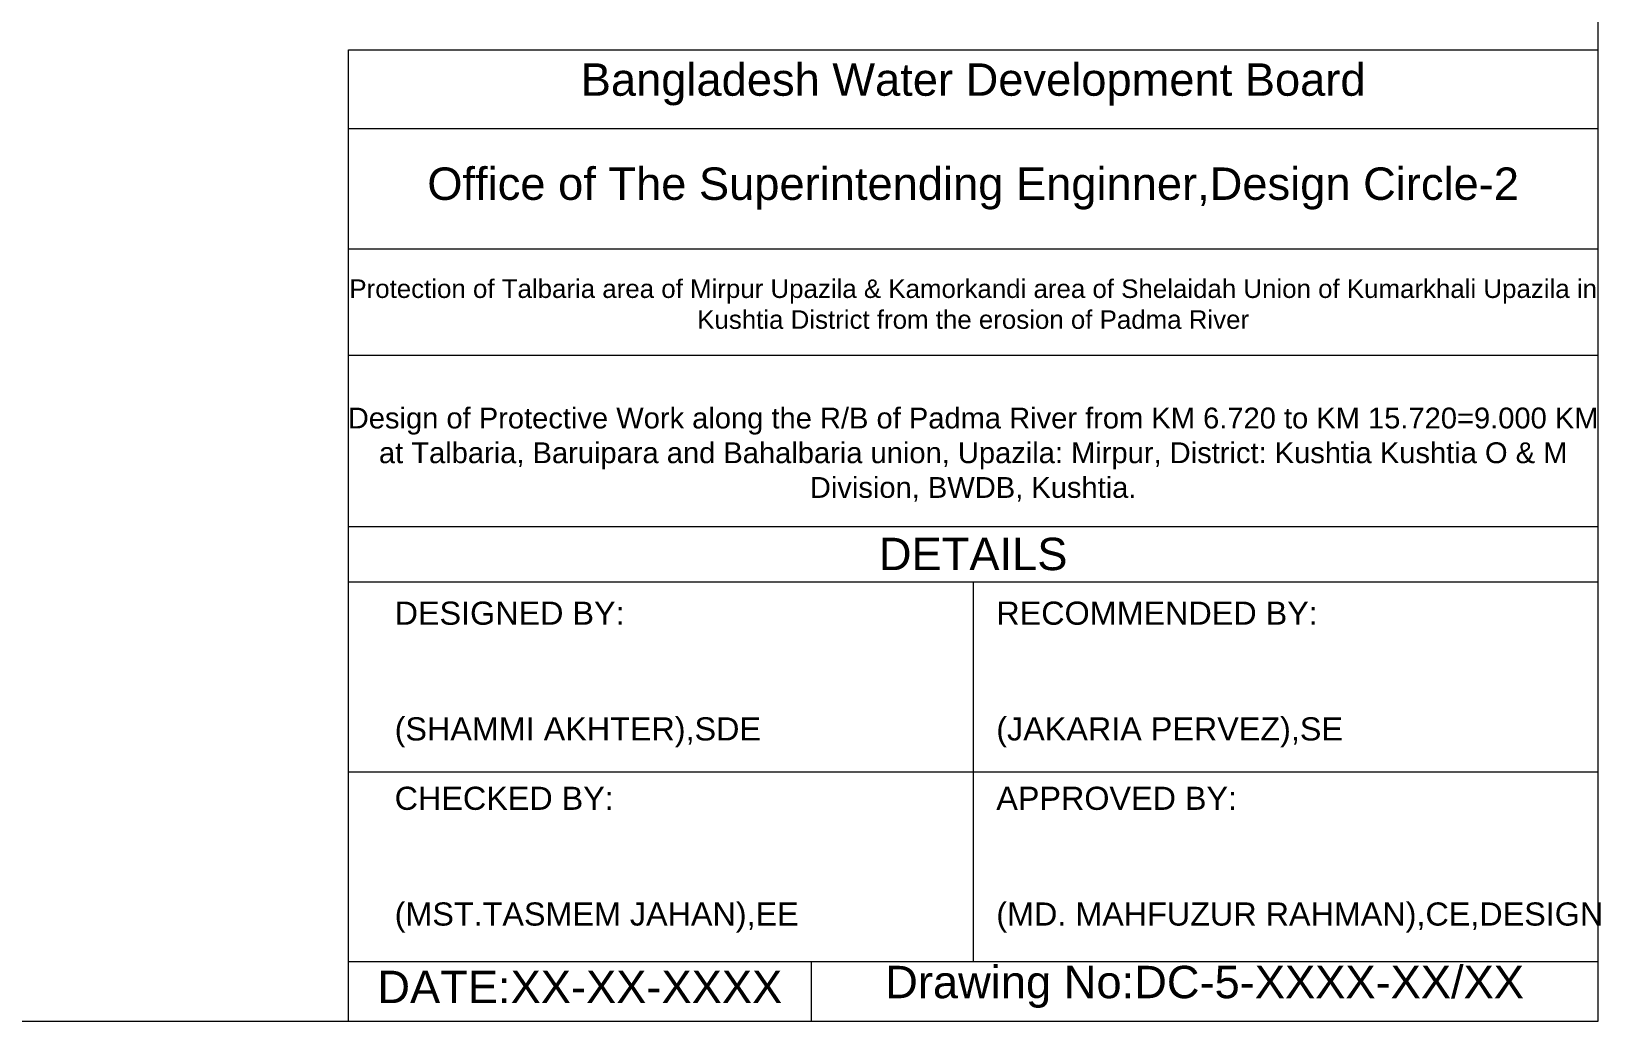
# Model space of a CAD drawing. Header units: inches. Extents: x 15 to 141071, y -30183 to 14738.
# Drawn here: x 70390.5 to 70455.4, y -9503.1 to -9462.2 of the extents above; entities that cross this region are included whole.
import ezdxf

# ---------------------------------------------------------------- set-up
doc = ezdxf.new("R2010")
doc.units = ezdxf.units.IN
doc.header["$MEASUREMENT"] = 0
doc.layers.add('Long Section Labels', color=7, linetype='Continuous', lineweight=9)
doc.styles.get("Standard").update_dxf_attribs({"font": 'arial.ttf'})

msp = doc.modelspace()

# ---------------------------------------------------------------- linework, layer by layer
at = {"layer": 'Long Section Labels'}
msp.add_lwpolyline([(70263.899539, -9367.80053), (70455.243959, -9367.80053), (70455.243959, -9503.100169), (70263.899539, -9503.100169)], close=True, dxfattribs=at)
for points in [[(70403.580965, -9503.100169), (70403.580965, -9462.917841), (70455.243959, -9462.917841)], [(70403.580965, -9466.170696), (70455.243959, -9466.170696)], [(70403.580965, -9471.145651), (70455.243959, -9471.145651)], [(70403.580965, -9475.546573), (70455.243959, -9475.546573)], [(70403.580965, -9482.626316), (70455.243959, -9482.626316)], [(70403.580965, -9484.922449), (70455.243959, -9484.922449)], [(70429.412462, -9484.922449), (70429.412462, -9500.612692)], [(70403.580965, -9492.767571), (70455.243959, -9492.767571)], [(70403.580965, -9500.612692), (70455.243959, -9500.612692)], [(70422.715407, -9500.612692), (70422.715407, -9503.100169)]]:
    msp.add_lwpolyline(points, dxfattribs=at)

# ---------------------------------------------------------------- texts
at = {"layer": 'Long Section Labels', "char_height": 1.33941094, "attachment_point": 5}
for s, insert in [('Bangladesh Water Development Board', (70429.412462, -9464.352924)), ('Office of The Superintending Enginner,Design Circle-2', (70429.412462, -9468.658174))]:
    msp.add_mtext(s, dxfattribs=dict(at, insert=insert))
at = {"layer": 'Long Section Labels'}
for s, insert, char_height, width, attachment_point in [('Protection of Talbaria area of Mirpur Upazila & Kamorkandi area of Shelaidah Union of Kumarkhali Upazila in Kushtia District from the erosion of Padma River', (70429.412462, -9473.441784), 0.76537768, 53.57643759, 5), ('Design of Protective Work along the R/B of Padma River from KM 6.720 to KM 15.720=9.000 KM at Talbaria, Baruipara and Bahalbaria union, Upazila: Mirpur, District: Kushtia Kushtia O & M Division, BWDB, Kushtia.', (70429.412462, -9479.660478), 0.86104989, 51.66299339, 5), ('DETAILS', (70429.412462, -9483.774383), 1.3394109, 53.57643759, 5), ('DESIGNED BY:^J^J^J(SHAMMI AKHTER),SDE', (70405.494409, -9488.749338), 0.9567221, 26.78821879, 4), ('RECOMMENDED BY:^J^J^J(JAKARIA PERVEZ),SE', (70430.369184, -9488.749338), 0.9567221, 26.78821879, 4), ('CHECKED BY:^J^J^J(MST.TASMEM JAHAN),EE', (70405.494409, -9496.403115), 0.9567221, 26.78821879, 4), ('APPROVED BY:^J^J^J(MD. MAHFUZUR RAHMAN),CE,DESIGN', (70430.369184, -9496.403115), 0.9567221, 26.78821879, 4), ('Drawing No:DC-5-XXXX-XX/XX', (70438.979683, -9501.665086), 1.33941094, 42.09577239, 5), ('DATE:XX-XX-XXXX', (70413.148186, -9501.665086), 1.33941094, 26.78821879, 5)]:
    msp.add_mtext(s, dxfattribs=dict(at, insert=insert, char_height=char_height, width=width, attachment_point=attachment_point))

doc.saveas('drawing.dxf')
